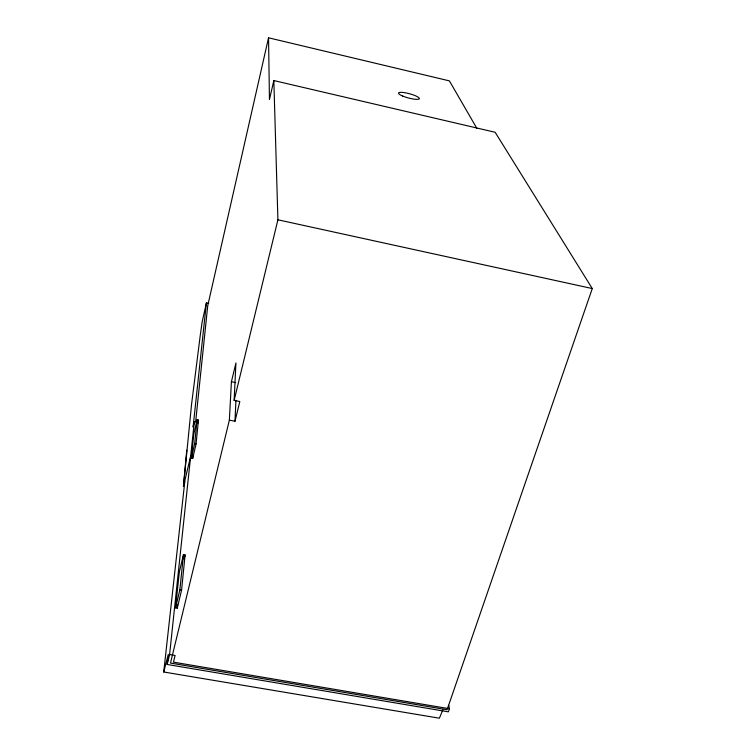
<?xml version="1.0" encoding="UTF-8"?>
<svg xmlns="http://www.w3.org/2000/svg" width="756" height="756" viewBox="0 0 756 756"><rect width="100%" height="100%" fill="white"/><g stroke="black" fill="none" stroke-linecap="round" stroke-linejoin="round"><path stroke-width="1.13" d="M234.993 421.243L239.813 401.521L234.143 400.396L235.929 362.956L231.412 381.771L229.361 420.138L234.993 421.243L235.929 400.293M190.654 456.237L183.453 486.344L191.57 404.243L200.17 336.004L202.117 322.122L206.407 302.854L208.713 303.336M183.453 486.344L186.751 450.16M181.572 590.19L185.097 554.951L183.462 554.658L179.314 572.075L175.562 607.862L177.263 608.155L181.572 590.19L179.862 589.888L183.462 554.658M196.069 443.933L198.45 420.09L197.099 419.826L193.829 433.944L191.277 458.174L192.676 458.448L196.069 443.933L194.661 443.659L197.099 419.826M177.263 608.155L177.613 604.696M192.676 458.448L192.912 456.133M195.653 421.706L207.739 305.698L268.541 37.8L449.404 80.883L476.838 128.322M448.743 705.272L449.423 708.741L448.355 711.84L167.199 664.467L169.59 654.535L194.33 421.678L197.373 422.273M167.199 664.467L168.286 654.356L163.731 671.999L439.378 718.2L442.865 709.856M206.407 302.854L193.092 427.027L194.33 421.678M163.731 671.999L184.833 481.251M229.361 420.138L170.497 663.088L447.079 709.742L592.269 288.556L495.152 132.281L273.833 80.561L269.448 99.537L268.541 37.8M197.694 423.351L198.45 420.09M191.277 458.174L194.661 443.659M184.058 559.308L185.097 554.951M175.562 607.862L179.862 589.888M234.143 400.396L277.906 219.798L273.833 80.561M449.423 708.741L173.464 662.152L175.09 655.471L169.59 654.535M231.412 381.771L235.655 382.621M277.906 219.798L592.269 288.556M402.674 96.04A10.792 2.183 15.1 0 0 419.296 98.79A10.792 2.183 15.1 0 0 404.838 92.714A10.792 2.183 15.1 0 0 402.674 96.04"/></g></svg>
